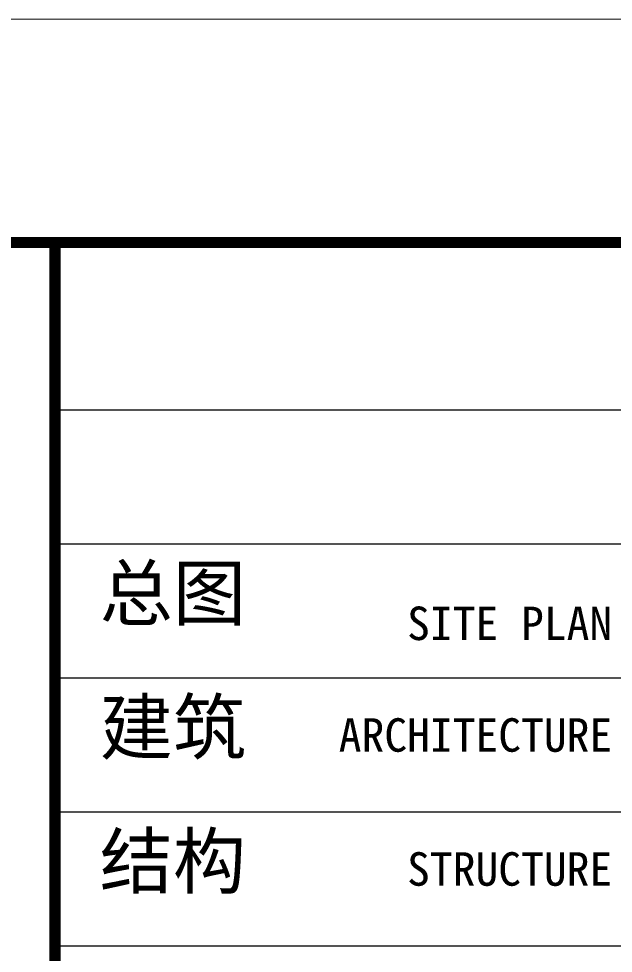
# Model space of a CAD drawing. Extents: x -280168 to 205214, y -148835 to -64913.
# Drawn here: x 77390 to 80052, y -93615 to -89430 of the extents above; entities that cross this region are included whole.
import ezdxf
from ezdxf.enums import TextEntityAlignment as Align

# ---------------------------------------------------------------- set-up
doc = ezdxf.new("R2010")
doc.units = 0
doc.header["$LTSCALE"] = 1000
doc.header["$MEASUREMENT"] = 0
doc.layers.add('04-不打印_辅助线', color=165, linetype='Continuous', plot=False)
doc.styles.add('图签信息$0$华文细黑', font='STXIHEI_0.TTF', dxfattribs={"height": 10})

# ---------------------------------------------------------------- blocks, each defined once
blk = doc.blocks.new('图框-A1+1-4')
for points, const_width in [([(0, 0), (1051, 0), (1051, 594), (0, 594)], 0.05), ([(976, 584), (25, 584), (25, 10), (976, 10)], 0.5)]:
    blk.add_lwpolyline(points, close=True, dxfattribs=dict(const_width=const_width))
blk = doc.blocks.new('图签信息')
at = {"const_width": 0.5}
blk.add_lwpolyline([(-65, 574), (-65, 500.5), (0, 500.5), (0, 574)], close=True, dxfattribs=at)
at = {"const_width": 0.05}
for points in [[(-65, 566.5), (0, 566.5)], [(-65, 560.5), (0, 560.5)], [(-65, 554.5), (0, 554.5)], [(-65, 548.5), (0, 548.5)], [(-65, 542.5), (0, 542.5)]]:
    blk.add_lwpolyline(points, dxfattribs=at)
at = {"style": '图签信息$0$华文细黑'}
for s, p in [('总图', (-63, 559.5)), ('建筑', (-63, 553.5)), ('结构', (-63, 547.5))]:
    blk.add_text(s, height=2.4, dxfattribs=at).set_placement(p, align=Align.TOP_LEFT)
for s, p in [('SITE PLAN', (-40.056, 557.698)), ('ARCHITECTURE', (-40.056, 552.698)), ('STRUCTURE', (-40.056, 546.698))]:
    blk.add_text(s, height=1.5, dxfattribs=at).set_placement(p, align=Align.TOP_RIGHT)
blk = doc.blocks.new('图签-A1')
at = {"color": 2}
blk.add_blockref('图签信息', (0, 0), dxfattribs=at)

msp = doc.modelspace()

# ---------------------------------------------------------------- linework, layer by layer
at = {"layer": '04-不打印_辅助线'}
msp.add_lwpolyline([(-17547.6, -117932.1), (77552.4, -117932.1), (77552.4, -90432.1), (-17547.6, -90432.1)], close=True, dxfattribs=at)

# ---------------------------------------------------------------- block references
at = {"xscale": 100, "yscale": 100, "zscale": 100}
for name, p in [('图框-A1+1-4', (-20047.6, -148832.1)), ('图签-A1', (84052.4, -147832.1))]:
    msp.add_blockref(name, p, dxfattribs=at)

doc.saveas('drawing.dxf')
